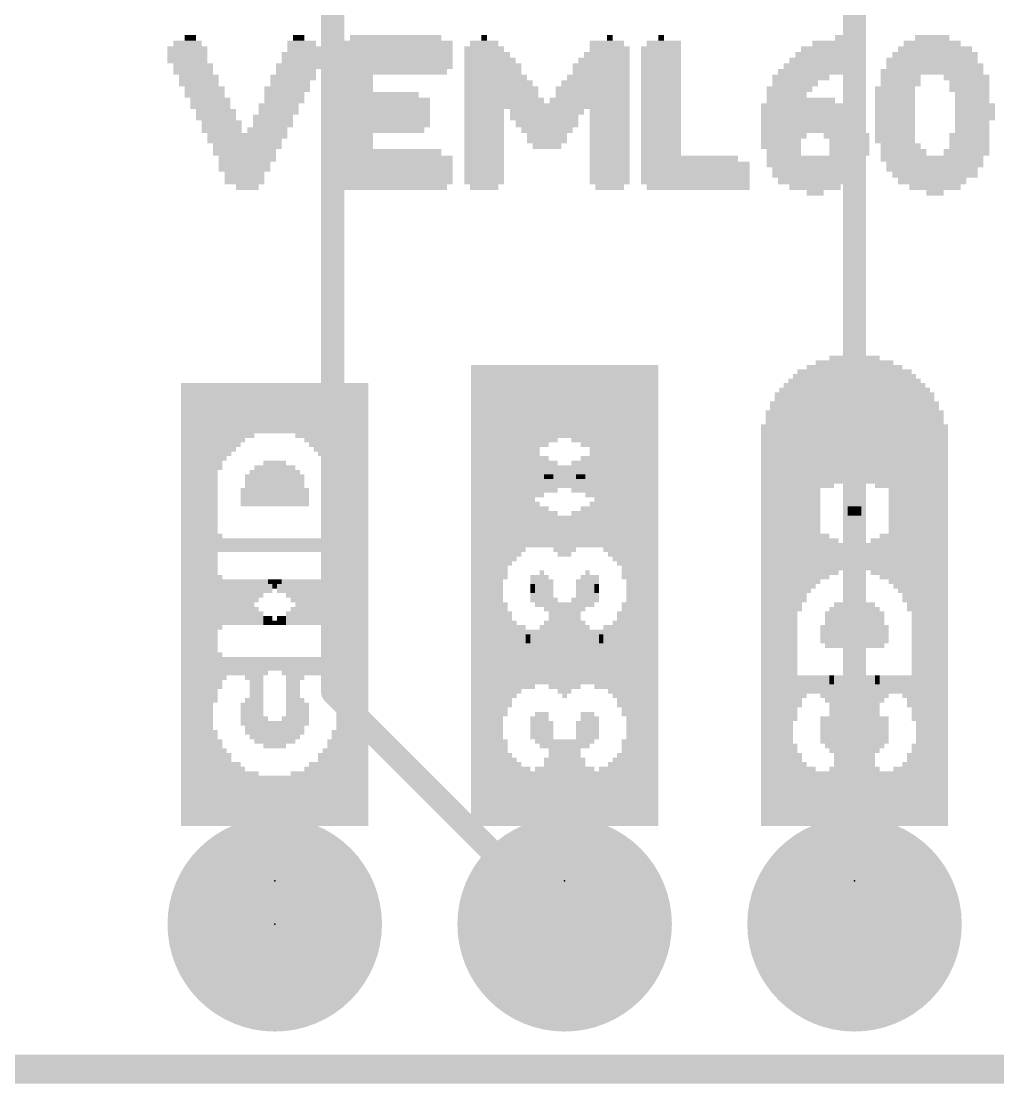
# Model space of a CAD drawing. Extents: x -31.8 to 54.9, y -10.7 to 32.8.
# Drawn here: x 6.67 to 15.23, y -0.13 to 9.18 of the extents above; entities that cross this region are included whole.
import ezdxf

# ---------------------------------------------------------------- set-up
doc = ezdxf.new("R2010")
doc.units = 0
for name, color, linetype in [('1', 12, 'CONTINUOUS'), ('16', 132, 'CONTINUOUS'), ('17', 110, 'CONTINUOUS'), ('20', 53, 'CONTINUOUS'), ('21', 41, 'CONTINUOUS'), ('22', 40, 'CONTINUOUS'), ('23', 53, 'CONTINUOUS'), ('24', 53, 'CONTINUOUS'), ('51', 53, 'CONTINUOUS')]:
    doc.layers.add(name, color=color, linetype=linetype)

# ---------------------------------------------------------------- blocks, each defined once
blk = doc.blocks.new('RECT')
blk.add_solid([(-0.5, -0.5), (0.5, -0.5), (-0.5, 0.5), (0.5, 0.5)])
blk = doc.blocks.new('ROUNDP')
at = {"const_width": 0.5}
blk.add_lwpolyline([(0, -0.25, 1), (0, 0.25, 1), (0, -0.25)], format="xyb", dxfattribs=at)

msp = doc.modelspace()

# ---------------------------------------------------------------- linework, layer by layer
at = {"layer": '1', "const_width": 0.254}
msp.add_lwpolyline([(0, 0), (25.4, 0)], dxfattribs=at)
at = {"layer": '16'}
for points, const_width in [([(9.398, 3.302), (9.398, 13.05)], 0.2032), ([(13.97, 1.27), (13.97, 12.35)], 0.2032), ([(11.43, 1.27), (9.398, 3.302)], 0.2032), ([(25.4, 0), (0, 0)], 0.254)]:
    msp.add_lwpolyline(points, dxfattribs=dict(at, const_width=const_width))
at = {"layer": '16', "const_width": 0.1016}
for points in [[(9.4339, 3.3379, 1), (9.3621, 3.2661)], [(9.3472, 3.302, 1), (9.4488, 3.302)], [(11.3941, 1.2341, 1), (11.4659, 1.3059)], [(13.9192, 1.27, 1), (14.0208, 1.27)]]:
    msp.add_lwpolyline(points, format="xyb", dxfattribs=at)
at = {"layer": '20', "const_width": 0.2032}
msp.add_lwpolyline([(0, 0), (25.4, 0)], dxfattribs=at)
at = {"layer": '23'}
for p in [(8.89, 1.651), (11.43, 1.651), (13.97, 1.651), (8.89, 1.27)]:
    msp.add_point(p, dxfattribs=at)
at = {"layer": '24'}
for p in [(8.89, 1.651), (11.43, 1.651), (13.97, 1.651)]:
    msp.add_point(p, dxfattribs=at)

# ---------------------------------------------------------------- block references
at = {"layer": '17', "xscale": 1.8796, "yscale": 1.8796, "rotation": 90}
for p in [(8.89, 1.27), (8.89, 1.27), (11.43, 1.27), (11.43, 1.27), (13.97, 1.27), (13.97, 1.27)]:
    msp.add_blockref('ROUNDP', p, dxfattribs=at)
at = {"layer": '21'}
for p, xscale, yscale in [((8.15, 9.037), 0.1, 0.05), ((9.1, 9.037), 0.1, 0.05), ((9.95, 9.037), 0.8, 0.05), ((10.725, 9.037), 0.05, 0.05), ((11.825, 9.037), 0.05, 0.05), ((12.275, 9.037), 0.05, 0.05), ((13.875, 9.037), 0.15, 0.05), ((14.65, 9.037), 0.3, 0.05), ((8.125, 8.937), 0.35, 0.05), ((8.125, 8.987), 0.25, 0.05), ((9.125, 8.987), 0.25, 0.05), ((9.15, 8.937), 0.3, 0.05), ((9.925, 8.937), 1.05, 0.05), ((10.725, 8.937), 0.35, 0.05), ((10.725, 8.987), 0.25, 0.05), ((11.8, 8.987), 0.3, 0.05), ((11.825, 8.937), 0.35, 0.05), ((12.275, 8.937), 0.35, 0.05), ((12.3, 8.987), 0.3, 0.05), ((13.775, 8.937), 0.55, 0.05), ((13.825, 8.987), 0.45, 0.05), ((14.675, 8.937), 0.65, 0.05), ((14.65, 8.987), 0.5, 0.05), ((8.125, 8.887), 0.35, 0.05), ((8.125, 8.837), 0.35, 0.05), ((9.125, 8.887), 0.35, 0.05), ((9.125, 8.837), 0.35, 0.05), ((9.925, 8.887), 1.05, 0.05), ((9.925, 8.837), 1.05, 0.05), ((10.75, 8.887), 0.4, 0.05), ((10.775, 8.837), 0.45, 0.05), ((11.775, 8.837), 0.45, 0.05), ((11.8, 8.887), 0.4, 0.05), ((12.275, 8.887), 0.35, 0.05), ((12.275, 8.837), 0.35, 0.05), ((13.725, 8.837), 0.65, 0.05), ((13.75, 8.887), 0.6, 0.05), ((14.65, 8.837), 0.8, 0.05), ((14.675, 8.887), 0.75, 0.05), ((8.175, 8.787), 0.35, 0.05), ((8.175, 8.737), 0.35, 0.05), ((9.1, 8.787), 0.4, 0.05), ((9.075, 8.737), 0.35, 0.05), ((9.925, 8.787), 1.05, 0.05), ((10.8, 8.787), 0.5, 0.05), ((10.8, 8.737), 0.5, 0.05), ((11.75, 8.787), 0.5, 0.05), ((11.75, 8.737), 0.5, 0.05), ((12.275, 8.787), 0.35, 0.05), ((12.275, 8.737), 0.35, 0.05), ((13.65, 8.737), 0.7, 0.05), ((13.7, 8.787), 0.7, 0.05), ((14.65, 8.737), 0.9, 0.05), ((14.675, 8.787), 0.85, 0.05), ((8.225, 8.687), 0.35, 0.05), ((8.225, 8.637), 0.35, 0.05), ((9.05, 8.687), 0.4, 0.05), ((9.025, 8.637), 0.35, 0.05), ((9.575, 8.687), 0.35, 0.05), ((9.575, 8.637), 0.35, 0.05), ((10.825, 8.687), 0.55, 0.05), ((10.85, 8.637), 0.6, 0.05), ((11.7, 8.637), 0.6, 0.05), ((11.725, 8.687), 0.55, 0.05), ((12.275, 8.687), 0.35, 0.05), ((12.275, 8.637), 0.35, 0.05), ((13.5, 8.687), 0.5, 0.05), ((13.45, 8.637), 0.4, 0.05), ((14.375, 8.687), 0.35, 0.05), ((14.375, 8.637), 0.35, 0.05), ((14.95, 8.687), 0.4, 0.05), ((14.975, 8.637), 0.35, 0.05), ((8.275, 8.587), 0.35, 0.05), ((9, 8.587), 0.4, 0.05), ((9.575, 8.587), 0.35, 0.05), ((10.875, 8.587), 0.65, 0.05), ((11.675, 8.587), 0.65, 0.05), ((12.275, 8.587), 0.35, 0.05), ((13.4, 8.587), 0.4, 0.05), ((14.325, 8.587), 0.35, 0.05), ((14.975, 8.587), 0.35, 0.05), ((8.275, 8.537), 0.35, 0.05), ((8.325, 8.487), 0.35, 0.05), ((8.975, 8.537), 0.35, 0.05), ((8.975, 8.487), 0.35, 0.05), ((9.775, 8.537), 0.75, 0.05), ((9.825, 8.487), 0.85, 0.05), ((10.875, 8.537), 0.65, 0.05), ((10.9, 8.487), 0.7, 0.05), ((11.65, 8.487), 0.7, 0.05), ((11.675, 8.537), 0.65, 0.05), ((12.275, 8.537), 0.35, 0.05), ((12.275, 8.487), 0.35, 0.05), ((13.375, 8.537), 0.35, 0.05), ((13.5, 8.487), 0.6, 0.05), ((14.325, 8.537), 0.35, 0.05), ((14.325, 8.487), 0.35, 0.05), ((15, 8.537), 0.3, 0.05), ((15, 8.487), 0.3, 0.05), ((8.325, 8.437), 0.35, 0.05), ((8.375, 8.387), 0.35, 0.05), ((8.925, 8.437), 0.35, 0.05), ((8.925, 8.387), 0.35, 0.05), ((9.825, 8.437), 0.85, 0.05), ((9.825, 8.387), 0.85, 0.05), ((11.275, 8.437), 1.45, 0.05), ((10.725, 8.387), 0.35, 0.05), ((11.275, 8.387), 0.65, 0.05), ((11.825, 8.387), 0.35, 0.05), ((12.275, 8.437), 0.35, 0.05), ((12.275, 8.387), 0.35, 0.05), ((13.525, 8.437), 0.75, 0.05), ((13.55, 8.387), 0.8, 0.05), ((14.325, 8.437), 0.35, 0.05), ((14.325, 8.387), 0.35, 0.05), ((15.025, 8.437), 0.35, 0.05), ((15.025, 8.387), 0.35, 0.05), ((8.375, 8.337), 0.35, 0.05), ((8.425, 8.282), 0.35, 0.06), ((8.875, 8.337), 0.35, 0.05), ((8.875, 8.282), 0.35, 0.06), ((9.825, 8.337), 0.85, 0.05), ((9.825, 8.282), 0.85, 0.06), ((10.725, 8.337), 0.35, 0.05), ((10.725, 8.282), 0.35, 0.06), ((11.25, 8.337), 0.6, 0.05), ((11.275, 8.282), 0.55, 0.06), ((11.825, 8.337), 0.35, 0.05), ((11.825, 8.282), 0.35, 0.06), ((12.275, 8.337), 0.35, 0.05), ((12.275, 8.282), 0.35, 0.06), ((13.575, 8.337), 0.85, 0.05), ((13.6, 8.282), 0.9, 0.06), ((14.325, 8.337), 0.35, 0.05), ((14.325, 8.282), 0.35, 0.06), ((15.025, 8.337), 0.35, 0.05), ((15, 8.282), 0.3, 0.06), ((8.425, 8.227), 0.35, 0.05), ((8.65, 8.177), 0.7, 0.05), ((8.825, 8.227), 0.35, 0.05), ((9.8, 8.227), 0.8, 0.05), ((9.575, 8.177), 0.35, 0.05), ((10.725, 8.227), 0.35, 0.05), ((10.725, 8.177), 0.35, 0.05), ((11.275, 8.227), 0.45, 0.05), ((11.275, 8.177), 0.35, 0.05), ((11.825, 8.227), 0.35, 0.05), ((11.825, 8.177), 0.35, 0.05), ((12.275, 8.227), 0.35, 0.05), ((12.275, 8.177), 0.35, 0.05), ((13.6, 8.227), 0.9, 0.05), ((13.35, 8.177), 0.4, 0.05), ((13.9, 8.177), 0.4, 0.05), ((14.325, 8.227), 0.35, 0.05), ((14.325, 8.177), 0.35, 0.05), ((14.975, 8.177), 0.35, 0.05), ((15, 8.227), 0.3, 0.05), ((8.625, 8.137), 0.65, 0.05), ((8.65, 8.087), 0.6, 0.05), ((9.575, 8.137), 0.35, 0.05), ((9.575, 8.087), 0.35, 0.05), ((10.725, 8.137), 0.35, 0.05), ((10.725, 8.087), 0.35, 0.05), ((11.275, 8.137), 0.35, 0.05), ((11.275, 8.087), 0.25, 0.05), ((11.825, 8.137), 0.35, 0.05), ((11.825, 8.087), 0.35, 0.05), ((12.275, 8.137), 0.35, 0.05), ((12.275, 8.087), 0.35, 0.05), ((13.325, 8.137), 0.35, 0.05), ((13.325, 8.087), 0.35, 0.05), ((13.925, 8.137), 0.35, 0.05), ((13.925, 8.087), 0.35, 0.05), ((14.325, 8.137), 0.35, 0.05), ((14.375, 8.087), 0.35, 0.05), ((14.975, 8.137), 0.35, 0.05), ((14.975, 8.087), 0.35, 0.05), ((8.625, 8.032), 0.55, 0.06), ((9.875, 8.032), 0.95, 0.06), ((10.725, 8.032), 0.35, 0.06), ((11.825, 8.032), 0.35, 0.06), ((12.275, 8.032), 0.35, 0.06), ((13.35, 8.032), 0.3, 0.06), ((13.925, 8.032), 0.35, 0.06), ((14.4, 8.032), 0.4, 0.06), ((14.95, 8.032), 0.4, 0.06), ((8.65, 7.977), 0.5, 0.05), ((8.625, 7.927), 0.45, 0.05), ((8.625, 7.887), 0.45, 0.05), ((9.925, 7.977), 1.05, 0.05), ((9.925, 7.927), 1.05, 0.05), ((9.925, 7.887), 1.05, 0.05), ((10.725, 7.977), 0.35, 0.05), ((10.725, 7.927), 0.35, 0.05), ((10.725, 7.887), 0.35, 0.05), ((11.825, 7.977), 0.35, 0.05), ((11.825, 7.927), 0.35, 0.05), ((11.825, 7.887), 0.35, 0.05), ((12.525, 7.977), 0.85, 0.05), ((12.575, 7.927), 0.95, 0.05), ((12.575, 7.887), 0.95, 0.05), ((13.625, 7.977), 0.85, 0.05), ((13.625, 7.927), 0.85, 0.05), ((13.65, 7.887), 0.8, 0.05), ((14.65, 7.977), 0.9, 0.05), ((14.675, 7.927), 0.85, 0.05), ((14.65, 7.887), 0.8, 0.05), ((8.625, 7.837), 0.35, 0.05), ((9.925, 7.837), 1.05, 0.05), ((10.725, 7.837), 0.35, 0.05), ((11.825, 7.837), 0.35, 0.05), ((12.575, 7.837), 0.95, 0.05), ((13.625, 7.837), 0.75, 0.05), ((14.675, 7.837), 0.75, 0.05), ((8.625, 7.782), 0.35, 0.06), ((8.65, 7.727), 0.2, 0.05), ((9.925, 7.782), 1.05, 0.06), ((9.925, 7.727), 0.95, 0.05), ((10.725, 7.782), 0.35, 0.06), ((10.725, 7.727), 0.25, 0.05), ((11.825, 7.782), 0.35, 0.06), ((11.825, 7.727), 0.25, 0.05), ((12.575, 7.782), 0.95, 0.06), ((12.6, 7.727), 0.9, 0.05), ((13.625, 7.782), 0.65, 0.06), ((13.625, 7.727), 0.45, 0.05), ((14.65, 7.782), 0.6, 0.06), ((14.675, 7.727), 0.45, 0.05), ((13.625, 7.677), 0.15, 0.05), ((14.675, 7.677), 0.15, 0.05)]:
    msp.add_blockref('RECT', p, dxfattribs=dict(at, xscale=xscale, yscale=yscale))
at = {"layer": '21', "yscale": 0.05}
for p in [(9.95, 8.987), (9.9, 8.737)]:
    msp.add_blockref('RECT', p, dxfattribs=at)
at = {"layer": '21', "yscale": 0.04, "rotation": 90}
for p, xscale in [((13.77, 5.671), 1.16), ((13.81, 5.691), 1.12), ((13.85, 5.691), 1.12), ((13.89, 5.711), 1.08), ((13.93, 5.711), 1.08), ((13.97, 5.731), 1.04), ((14.01, 5.731), 1.04), ((14.13, 5.771), 0.96), ((14.17, 5.771), 0.96), ((10.63, 4.151), 4.04), ((10.67, 4.151), 4.04), ((10.71, 4.151), 4.04), ((10.75, 4.151), 4.04), ((10.79, 4.151), 4.04), ((10.83, 4.151), 4.04), ((10.87, 4.151), 4.04), ((10.91, 5.231), 1.88), ((10.95, 5.931), 0.48), ((10.99, 5.951), 0.44), ((11.03, 5.951), 0.44), ((11.07, 5.951), 0.44), ((11.11, 5.931), 0.48), ((11.15, 5.931), 0.48), ((11.19, 5.911), 0.52), ((11.23, 5.911), 0.52), ((11.27, 5.891), 0.56), ((11.31, 5.891), 0.56), ((11.35, 5.871), 0.6), ((11.39, 5.871), 0.6), ((11.43, 5.851), 0.64), ((11.47, 5.851), 0.64), ((11.51, 5.831), 0.68), ((11.55, 5.831), 0.68), ((11.59, 5.811), 0.72), ((11.63, 5.811), 0.72), ((11.67, 5.791), 0.76), ((11.71, 5.791), 0.76), ((11.75, 5.771), 0.8), ((11.79, 5.771), 0.8), ((11.83, 5.751), 0.84), ((11.87, 5.751), 0.84), ((11.91, 5.731), 0.88), ((11.95, 5.711), 0.92), ((11.99, 4.151), 4.04), ((12.03, 4.151), 4.04), ((12.07, 4.151), 4.04), ((12.11, 4.151), 4.04), ((12.15, 4.151), 4.04), ((12.19, 4.151), 4.04), ((12.23, 4.151), 4.04), ((13.57, 5.591), 1.16), ((13.61, 5.611), 1.12), ((13.65, 5.631), 1.16), ((13.69, 5.651), 1.12), ((13.73, 5.651), 1.12), ((14.21, 5.771), 0.88), ((14.25, 5.771), 0.88), ((14.29, 5.791), 0.84), ((14.33, 5.771), 0.8), ((14.37, 5.791), 0.76), ((13.41, 4.091), 3.92), ((13.45, 4.571), 3.04), ((13.49, 5.551), 1.16), ((13.53, 5.571), 1.12), ((14.41, 5.771), 0.72), ((14.45, 5.771), 0.72), ((14.49, 5.711), 0.76), ((14.53, 4.091), 3.92), ((8.09, 4.071), 3.88), ((8.13, 4.071), 3.88), ((8.17, 4.071), 3.88), ((8.21, 4.071), 3.88), ((8.25, 4.071), 3.88), ((8.29, 4.071), 3.88), ((8.33, 4.071), 3.88), ((8.37, 4.611), 2.8), ((8.41, 5.631), 0.76), ((8.45, 5.671), 0.68), ((8.49, 5.691), 0.64), ((8.53, 5.711), 0.6), ((8.57, 5.731), 0.56), ((8.61, 5.751), 0.52), ((8.65, 5.771), 0.48), ((8.69, 5.771), 0.48), ((8.73, 5.791), 0.44), ((8.77, 5.791), 0.44), ((8.81, 5.791), 0.44), ((8.85, 5.791), 0.44), ((8.89, 5.791), 0.44), ((8.93, 5.791), 0.44), ((8.97, 5.791), 0.44), ((9.01, 5.791), 0.44), ((9.05, 5.791), 0.44), ((9.09, 5.771), 0.48), ((9.13, 5.771), 0.48), ((9.17, 5.751), 0.52), ((9.21, 5.751), 0.52), ((9.25, 5.731), 0.56), ((9.29, 5.711), 0.6), ((9.33, 5.691), 0.64), ((9.37, 5.651), 0.72), ((9.41, 5.591), 0.84), ((9.45, 4.071), 3.88), ((9.49, 4.071), 3.88), ((9.53, 4.071), 3.88), ((9.57, 4.071), 3.88), ((9.61, 4.071), 3.88), ((9.65, 4.071), 3.88), ((9.69, 4.071), 3.88), ((13.33, 4.051), 3.84), ((13.37, 4.071), 3.88), ((14.57, 4.071), 3.88), ((14.61, 4.051), 3.84), ((13.29, 4.031), 3.8), ((14.65, 4.031), 3.8), ((13.21, 3.951), 3.64), ((13.25, 3.991), 3.72), ((14.69, 3.991), 3.72), ((14.73, 3.951), 3.64), ((13.17, 3.891), 3.52), ((14.77, 3.891), 3.52), ((10.95, 5.191), 0.6), ((10.99, 5.191), 0.6), ((11.03, 5.191), 0.52), ((11.07, 5.191), 0.52), ((11.11, 5.211), 0.48), ((11.15, 5.191), 0.44), ((11.19, 5.211), 0.4), ((8.81, 5.131), 0.4), ((8.85, 5.131), 0.4), ((8.89, 5.131), 0.4), ((8.93, 5.131), 0.4), ((8.97, 5.131), 0.4), ((11.23, 5.191), 0.36), ((11.27, 5.211), 0.32), ((11.31, 5.191), 0.28), ((11.35, 5.191), 0.28), ((8.73, 5.091), 0.32), ((8.77, 5.111), 0.36), ((9.01, 5.111), 0.36), ((9.05, 5.111), 0.36), ((9.09, 5.091), 0.32), ((11.39, 5.191), 0.2), ((11.43, 5.191), 0.2), ((11.47, 5.191), 0.12), ((11.51, 5.191), 0.12), ((8.65, 5.051), 0.24), ((8.69, 5.071), 0.28), ((9.13, 5.071), 0.28), ((11.55, 5.191), 0.04), ((11.59, 5.191), 0.04), ((11.95, 4.751), 0.76), ((14.37, 4.891), 0.48), ((14.41, 4.871), 0.52), ((14.45, 4.891), 0.56), ((14.49, 4.871), 0.6), ((9.17, 5.011), 0.16), ((11.83, 4.791), 0.52), ((11.87, 4.771), 0.56), ((11.91, 4.771), 0.64), ((14.29, 4.891), 0.4), ((14.33, 4.871), 0.44), ((11.67, 4.791), 0.36), ((11.71, 4.791), 0.36), ((11.75, 4.791), 0.44), ((11.79, 4.791), 0.44), ((14.05, 4.891), 0.16), ((11.43, 4.671), 0.36), ((11.47, 4.691), 0.32), ((11.51, 4.731), 0.32), ((11.55, 4.731), 0.32), ((11.59, 4.771), 0.32), ((11.63, 4.771), 0.32), ((13.93, 4.891), 0.08), ((13.97, 4.891), 0.08), ((14.01, 4.871), 0.12), ((11.27, 4.671), 0.2), ((11.31, 4.671), 0.2), ((11.35, 4.671), 0.28), ((11.39, 4.651), 0.32), ((13.49, 4.411), 0.8), ((13.53, 4.431), 0.68), ((8.41, 4.611), 0.16), ((9.37, 4.611), 0.16), ((9.41, 4.591), 0.2), ((10.95, 4.551), 0.28), ((11.11, 4.631), 0.12), ((11.15, 4.631), 0.12), ((11.19, 4.651), 0.16), ((11.23, 4.651), 0.16), ((13.57, 4.451), 0.56), ((13.61, 4.471), 0.52), ((13.65, 4.471), 0.44), ((13.69, 4.491), 0.4), ((13.73, 4.491), 0.4), ((8.45, 4.591), 0.12), ((8.49, 4.591), 0.12), ((8.53, 4.591), 0.12), ((8.57, 4.591), 0.12), ((8.61, 4.591), 0.12), ((8.65, 4.591), 0.12), ((8.69, 4.591), 0.12), ((8.73, 4.591), 0.12), ((8.77, 4.591), 0.12), ((8.81, 4.591), 0.12), ((8.85, 4.591), 0.12), ((8.89, 4.591), 0.12), ((8.93, 4.591), 0.12), ((8.97, 4.591), 0.12), ((9.01, 4.591), 0.12), ((9.05, 4.591), 0.12), ((9.09, 4.591), 0.12), ((9.13, 4.591), 0.12), ((9.17, 4.591), 0.12), ((9.21, 4.591), 0.12), ((9.25, 4.591), 0.12), ((9.29, 4.591), 0.12), ((9.33, 4.591), 0.12), ((10.99, 4.551), 0.2), ((11.03, 4.571), 0.16), ((11.07, 4.591), 0.12), ((13.77, 4.491), 0.32), ((13.81, 4.491), 0.32), ((13.85, 4.491), 0.24), ((13.89, 4.491), 0.24), ((13.93, 4.471), 0.2), ((13.97, 4.471), 0.2), ((14.01, 4.451), 0.16), ((14.05, 4.451), 0.16), ((14.09, 4.431), 0.12), ((14.13, 4.411), 0.16), ((14.17, 4.391), 0.12), ((14.21, 4.391), 0.12), ((14.25, 4.351), 0.12), ((14.29, 4.331), 0.16), ((14.49, 4.191), 0.44), ((8.41, 4.091), 0.48), ((8.45, 4.091), 0.4), ((8.49, 4.111), 0.36), ((8.53, 4.111), 0.36), ((8.57, 4.131), 0.32), ((8.61, 4.151), 0.28), ((8.65, 4.171), 0.24), ((8.69, 4.171), 0.24), ((8.73, 4.191), 0.2), ((8.77, 4.211), 0.16), ((8.81, 4.231), 0.12), ((8.85, 4.231), 0.12), ((8.89, 4.251), 0.08), ((8.93, 4.271), 0.04), ((9.37, 4.071), 0.44), ((9.41, 4.091), 0.48), ((11.19, 4.211), 0.24), ((11.23, 4.211), 0.24), ((11.27, 4.171), 0.24), ((11.55, 3.831), 0.92), ((11.59, 4.171), 0.32), ((11.63, 4.211), 0.32), ((11.67, 4.191), 0.28), ((11.71, 4.211), 0.24), ((14.33, 4.291), 0.16), ((14.37, 4.291), 0.16), ((14.41, 4.251), 0.24), ((14.45, 4.231), 0.28), ((9.25, 4.051), 0.32), ((9.29, 4.051), 0.32), ((9.33, 4.071), 0.36), ((11.15, 4.211), 0.08), ((9.17, 4.011), 0.24), ((9.21, 4.031), 0.28), ((11.31, 3.731), 0.8), ((11.51, 3.731), 0.8), ((13.93, 3.911), 0.44), ((13.97, 3.911), 0.44), ((14.01, 3.911), 0.44), ((9.01, 3.951), 0.12), ((9.05, 3.971), 0.16), ((9.09, 3.991), 0.2), ((9.13, 3.991), 0.2), ((10.95, 3.591), 0.84), ((11.35, 3.711), 0.76), ((11.39, 3.691), 0.8), ((11.43, 3.671), 0.84), ((11.47, 3.691), 0.8), ((11.95, 3.851), 0.32), ((13.77, 3.851), 0.32), ((13.81, 3.871), 0.36), ((13.85, 3.891), 0.4), ((13.89, 3.891), 0.4), ((14.05, 3.891), 0.4), ((14.09, 3.891), 0.4), ((14.13, 3.891), 0.4), ((14.17, 3.871), 0.36), ((14.21, 3.851), 0.32), ((8.89, 3.911), 0.04), ((8.93, 3.931), 0.08), ((8.97, 3.931), 0.08), ((10.99, 3.591), 0.68), ((11.27, 3.651), 0.56), ((11.91, 3.831), 0.2), ((13.73, 3.811), 0.24), ((11.03, 3.591), 0.6), ((11.07, 3.611), 0.56), ((11.11, 3.591), 0.52), ((11.15, 3.591), 0.52), ((11.19, 3.611), 0.48), ((11.23, 3.631), 0.52), ((11.59, 3.611), 0.48), ((11.79, 3.791), 0.12), ((11.83, 3.791), 0.12), ((11.87, 3.811), 0.16), ((14.25, 3.811), 0.16), ((11.63, 3.591), 0.44), ((11.67, 3.591), 0.44), ((11.71, 3.731), 0.16), ((11.75, 3.771), 0.08), ((8.41, 3.491), 0.32), ((9.37, 3.531), 0.24), ((9.41, 3.491), 0.32), ((8.45, 3.511), 0.2), ((8.49, 3.531), 0.16), ((8.53, 3.531), 0.16), ((8.57, 3.531), 0.16), ((8.61, 3.531), 0.16), ((8.65, 3.511), 0.2), ((8.69, 3.251), 0.72), ((8.73, 3.231), 0.76), ((8.77, 3.231), 0.76), ((8.81, 3.531), 0.16), ((8.85, 3.551), 0.12), ((8.89, 3.551), 0.12), ((8.93, 3.551), 0.12), ((8.97, 3.551), 0.12), ((9.01, 3.551), 0.12), ((9.05, 3.551), 0.12), ((9.09, 3.551), 0.12), ((9.13, 3.551), 0.12), ((9.17, 3.551), 0.12), ((9.21, 3.551), 0.12), ((9.25, 3.551), 0.12), ((9.29, 3.551), 0.12), ((9.33, 3.531), 0.16), ((11.71, 3.451), 0.16), ((11.75, 3.431), 0.12), ((11.79, 3.391), 0.12), ((11.83, 3.391), 0.12), ((11.87, 3.371), 0.16), ((11.91, 3.371), 0.24), ((11.95, 3.331), 0.32), ((13.49, 3.311), 0.28), ((13.53, 3.351), 0.2), ((13.57, 3.371), 0.16), ((13.61, 3.371), 0.16), ((13.65, 3.371), 0.16), ((13.69, 3.351), 0.2), ((13.73, 3.331), 0.24), ((13.77, 3.151), 0.6), ((13.81, 3.171), 0.56), ((13.85, 3.211), 0.48), ((13.89, 3.291), 0.32), ((13.93, 3.351), 0.2), ((13.97, 3.371), 0.16), ((14.01, 3.391), 0.12), ((14.05, 3.391), 0.12), ((14.09, 3.391), 0.12), ((14.13, 3.391), 0.12), ((14.17, 3.411), 0.08), ((14.21, 3.391), 0.12), ((14.25, 3.391), 0.12), ((14.29, 3.391), 0.12), ((14.33, 3.391), 0.12), ((14.37, 3.371), 0.16), ((14.41, 3.351), 0.2), ((14.45, 3.331), 0.24), ((14.49, 3.311), 0.36), ((8.65, 3.111), 0.28), ((9.01, 3.051), 0.4), ((9.05, 3.051), 0.4), ((9.09, 3.071), 0.36), ((9.13, 3.091), 0.32), ((9.17, 3.111), 0.2), ((8.81, 2.951), 0.28), ((11.19, 2.991), 0.2), ((11.23, 2.971), 0.24), ((11.27, 2.951), 0.28), ((11.59, 2.971), 0.32), ((11.63, 2.971), 0.32), ((11.67, 2.991), 0.28), ((11.71, 2.991), 0.2), ((13.73, 2.971), 0.24), ((14.13, 2.611), 0.96), ((14.17, 2.931), 0.32), ((14.21, 2.951), 0.28), ((14.25, 2.971), 0.24), ((8.85, 2.931), 0.24), ((8.89, 2.931), 0.24), ((8.93, 2.931), 0.24), ((8.97, 2.931), 0.24), ((11.15, 2.991), 0.12), ((11.55, 2.591), 0.92), ((13.69, 2.971), 0.16), ((8.37, 2.551), 0.84), ((8.41, 2.511), 0.76), ((9.41, 2.531), 0.8), ((10.91, 2.511), 0.76), ((11.31, 2.511), 0.76), ((11.35, 2.511), 0.76), ((11.39, 2.511), 0.76), ((11.43, 2.511), 0.76), ((11.47, 2.511), 0.76), ((11.51, 2.511), 0.76), ((14.09, 2.551), 0.84), ((8.45, 2.471), 0.68), ((9.37, 2.491), 0.72), ((13.45, 2.491), 0.72), ((14.05, 2.491), 0.72), ((14.49, 2.471), 0.68), ((8.49, 2.451), 0.64), ((9.29, 2.431), 0.6), ((9.33, 2.451), 0.64), ((10.95, 2.451), 0.64), ((10.99, 2.431), 0.6), ((11.27, 2.431), 0.6), ((11.91, 2.431), 0.6), ((11.95, 2.451), 0.64), ((13.49, 2.451), 0.64), ((14.01, 2.431), 0.6), ((14.45, 2.431), 0.6), ((8.53, 2.411), 0.56), ((8.57, 2.411), 0.56), ((8.61, 2.391), 0.52), ((8.65, 2.371), 0.48), ((8.69, 2.371), 0.48), ((8.73, 2.371), 0.48), ((9.05, 2.371), 0.48), ((9.09, 2.371), 0.48), ((9.13, 2.371), 0.48), ((9.17, 2.391), 0.52), ((9.21, 2.391), 0.52), ((9.25, 2.411), 0.56), ((11.03, 2.411), 0.56), ((11.07, 2.391), 0.52), ((11.11, 2.391), 0.52), ((11.15, 2.371), 0.48), ((11.19, 2.391), 0.52), ((11.23, 2.391), 0.52), ((11.59, 2.371), 0.48), ((11.71, 2.371), 0.48), ((11.75, 2.371), 0.48), ((11.79, 2.371), 0.48), ((11.83, 2.391), 0.52), ((11.87, 2.411), 0.56), ((13.53, 2.411), 0.56), ((13.57, 2.391), 0.52), ((13.61, 2.391), 0.52), ((13.65, 2.371), 0.48), ((13.69, 2.371), 0.48), ((13.73, 2.371), 0.48), ((13.77, 2.371), 0.48), ((13.81, 2.371), 0.48), ((13.85, 2.371), 0.48), ((13.89, 2.391), 0.52), ((13.93, 2.391), 0.52), ((13.97, 2.411), 0.56), ((14.17, 2.391), 0.52), ((14.21, 2.371), 0.48), ((14.25, 2.371), 0.48), ((14.29, 2.371), 0.48), ((14.33, 2.371), 0.48), ((14.37, 2.391), 0.52), ((14.41, 2.391), 0.52), ((8.77, 2.351), 0.44), ((8.81, 2.351), 0.44), ((8.85, 2.351), 0.44), ((8.89, 2.351), 0.44), ((8.93, 2.351), 0.44), ((8.97, 2.351), 0.44), ((9.01, 2.351), 0.44), ((11.63, 2.351), 0.44), ((11.67, 2.351), 0.44)]:
    msp.add_blockref('RECT', p, dxfattribs=dict(at, xscale=xscale))
for p in [(14.05, 5.751), (14.09, 5.751), (10.91, 3.591)]:
    msp.add_blockref('RECT', p, dxfattribs=at)
at = {"layer": '22', "yscale": 0.04, "rotation": 90}
for p, xscale in [((13.77, 5.771), 0.96), ((13.81, 5.771), 0.96), ((13.93, 5.731), 1.04), ((13.97, 5.731), 1.04), ((14.01, 5.711), 1.08), ((14.05, 5.711), 1.08), ((14.09, 5.691), 1.12), ((14.13, 5.691), 1.12), ((14.17, 5.671), 1.16), ((10.63, 4.151), 4.04), ((10.67, 4.151), 4.04), ((10.71, 4.151), 4.04), ((10.75, 4.151), 4.04), ((10.79, 4.151), 4.04), ((10.83, 4.151), 4.04), ((10.87, 4.151), 4.04), ((10.91, 5.711), 0.92), ((10.95, 5.731), 0.88), ((10.99, 5.751), 0.84), ((11.03, 5.751), 0.84), ((11.07, 5.771), 0.8), ((11.11, 5.771), 0.8), ((11.15, 5.791), 0.76), ((11.19, 5.791), 0.76), ((11.23, 5.811), 0.72), ((11.27, 5.811), 0.72), ((11.31, 5.831), 0.68), ((11.35, 5.831), 0.68), ((11.39, 5.851), 0.64), ((11.43, 5.851), 0.64), ((11.47, 5.871), 0.6), ((11.51, 5.871), 0.6), ((11.55, 5.891), 0.56), ((11.59, 5.891), 0.56), ((11.63, 5.911), 0.52), ((11.67, 5.911), 0.52), ((11.71, 5.931), 0.48), ((11.75, 5.931), 0.48), ((11.79, 5.951), 0.44), ((11.83, 5.951), 0.44), ((11.87, 5.951), 0.44), ((11.91, 5.931), 0.48), ((11.95, 5.231), 1.88), ((11.99, 4.151), 4.04), ((12.03, 4.151), 4.04), ((12.07, 4.151), 4.04), ((12.11, 4.151), 4.04), ((12.15, 4.151), 4.04), ((12.19, 4.151), 4.04), ((12.23, 4.151), 4.04), ((13.57, 5.791), 0.76), ((13.61, 5.771), 0.8), ((13.65, 5.791), 0.84), ((13.69, 5.771), 0.88), ((13.73, 5.771), 0.88), ((14.21, 5.651), 1.12), ((14.25, 5.651), 1.12), ((14.29, 5.631), 1.16), ((14.33, 5.611), 1.12), ((14.37, 5.591), 1.16), ((13.41, 4.091), 3.92), ((13.45, 5.711), 0.76), ((13.49, 5.771), 0.72), ((13.53, 5.771), 0.72), ((14.41, 5.571), 1.12), ((14.45, 5.551), 1.16), ((14.49, 4.571), 3.04), ((14.53, 4.091), 3.92), ((8.09, 4.071), 3.88), ((8.13, 4.071), 3.88), ((8.17, 4.071), 3.88), ((8.21, 4.071), 3.88), ((8.25, 4.071), 3.88), ((8.29, 4.071), 3.88), ((8.33, 4.071), 3.88), ((8.37, 5.591), 0.84), ((8.41, 5.651), 0.72), ((8.45, 5.691), 0.64), ((8.49, 5.711), 0.6), ((8.53, 5.731), 0.56), ((8.57, 5.751), 0.52), ((8.61, 5.751), 0.52), ((8.65, 5.771), 0.48), ((8.69, 5.771), 0.48), ((8.73, 5.791), 0.44), ((8.77, 5.791), 0.44), ((8.81, 5.791), 0.44), ((8.85, 5.791), 0.44), ((8.89, 5.791), 0.44), ((8.93, 5.791), 0.44), ((8.97, 5.791), 0.44), ((9.01, 5.791), 0.44), ((9.05, 5.791), 0.44), ((9.09, 5.771), 0.48), ((9.13, 5.771), 0.48), ((9.17, 5.751), 0.52), ((9.21, 5.731), 0.56), ((9.25, 5.711), 0.6), ((9.29, 5.691), 0.64), ((9.33, 5.671), 0.68), ((9.37, 5.631), 0.76), ((9.41, 4.611), 2.8), ((9.45, 4.071), 3.88), ((9.49, 4.071), 3.88), ((9.53, 4.071), 3.88), ((9.57, 4.071), 3.88), ((9.61, 4.071), 3.88), ((9.65, 4.071), 3.88), ((9.69, 4.071), 3.88), ((13.33, 4.051), 3.84), ((13.37, 4.071), 3.88), ((14.57, 4.071), 3.88), ((14.61, 4.051), 3.84), ((13.29, 4.031), 3.8), ((14.65, 4.031), 3.8), ((13.21, 3.951), 3.64), ((13.25, 3.991), 3.72), ((14.69, 3.991), 3.72), ((14.73, 3.951), 3.64), ((13.17, 3.891), 3.52), ((14.77, 3.891), 3.52), ((11.67, 5.211), 0.4), ((11.71, 5.191), 0.44), ((11.75, 5.211), 0.48), ((11.79, 5.191), 0.52), ((11.83, 5.191), 0.52), ((11.87, 5.191), 0.6), ((11.91, 5.191), 0.6), ((8.81, 5.131), 0.4), ((8.85, 5.131), 0.4), ((8.89, 5.131), 0.4), ((8.93, 5.131), 0.4), ((8.97, 5.131), 0.4), ((11.51, 5.191), 0.28), ((11.55, 5.191), 0.28), ((11.59, 5.211), 0.32), ((11.63, 5.191), 0.36), ((8.69, 5.091), 0.32), ((8.73, 5.111), 0.36), ((8.77, 5.111), 0.36), ((9.01, 5.111), 0.36), ((9.05, 5.091), 0.32), ((11.35, 5.191), 0.12), ((11.39, 5.191), 0.12), ((11.43, 5.191), 0.2), ((11.47, 5.191), 0.2), ((8.65, 5.071), 0.28), ((9.09, 5.071), 0.28), ((9.13, 5.051), 0.24), ((10.91, 4.751), 0.76), ((11.27, 5.191), 0.04), ((11.31, 5.191), 0.04), ((13.45, 4.871), 0.6), ((13.49, 4.891), 0.56), ((13.53, 4.871), 0.52), ((13.57, 4.891), 0.48), ((8.61, 5.011), 0.16), ((10.95, 4.771), 0.64), ((10.99, 4.771), 0.56), ((11.03, 4.791), 0.52), ((13.61, 4.871), 0.44), ((13.65, 4.891), 0.4), ((11.07, 4.791), 0.44), ((11.11, 4.791), 0.44), ((11.15, 4.791), 0.36), ((11.19, 4.791), 0.36), ((13.89, 4.891), 0.16), ((11.23, 4.771), 0.32), ((11.27, 4.771), 0.32), ((11.31, 4.731), 0.32), ((11.35, 4.731), 0.32), ((11.39, 4.691), 0.32), ((11.43, 4.671), 0.36), ((13.93, 4.871), 0.12), ((13.97, 4.891), 0.08), ((14.01, 4.891), 0.08), ((11.47, 4.651), 0.32), ((11.51, 4.671), 0.28), ((11.55, 4.671), 0.2), ((11.59, 4.671), 0.2), ((14.41, 4.431), 0.68), ((14.45, 4.411), 0.8), ((8.37, 4.591), 0.2), ((8.41, 4.611), 0.16), ((9.37, 4.611), 0.16), ((11.63, 4.651), 0.16), ((11.67, 4.651), 0.16), ((11.71, 4.631), 0.12), ((11.75, 4.631), 0.12), ((11.91, 4.551), 0.28), ((14.21, 4.491), 0.4), ((14.25, 4.491), 0.4), ((14.29, 4.471), 0.44), ((14.33, 4.471), 0.52), ((14.37, 4.451), 0.56), ((8.45, 4.591), 0.12), ((8.49, 4.591), 0.12), ((8.53, 4.591), 0.12), ((8.57, 4.591), 0.12), ((8.61, 4.591), 0.12), ((8.65, 4.591), 0.12), ((8.69, 4.591), 0.12), ((8.73, 4.591), 0.12), ((8.77, 4.591), 0.12), ((8.81, 4.591), 0.12), ((8.85, 4.591), 0.12), ((8.89, 4.591), 0.12), ((8.93, 4.591), 0.12), ((8.97, 4.591), 0.12), ((9.01, 4.591), 0.12), ((9.05, 4.591), 0.12), ((9.09, 4.591), 0.12), ((9.13, 4.591), 0.12), ((9.17, 4.591), 0.12), ((9.21, 4.591), 0.12), ((9.25, 4.591), 0.12), ((9.29, 4.591), 0.12), ((9.33, 4.591), 0.12), ((11.79, 4.591), 0.12), ((11.83, 4.571), 0.16), ((11.87, 4.551), 0.2), ((13.97, 4.471), 0.2), ((14.01, 4.471), 0.2), ((14.05, 4.491), 0.24), ((14.09, 4.491), 0.24), ((14.13, 4.491), 0.32), ((14.17, 4.491), 0.32), ((13.81, 4.411), 0.16), ((13.85, 4.431), 0.12), ((13.89, 4.451), 0.16), ((13.93, 4.451), 0.16), ((13.45, 4.191), 0.44), ((13.65, 4.331), 0.16), ((13.69, 4.351), 0.12), ((13.73, 4.391), 0.12), ((13.77, 4.391), 0.12), ((8.37, 4.091), 0.48), ((8.41, 4.071), 0.44), ((8.85, 4.271), 0.04), ((8.89, 4.251), 0.08), ((8.93, 4.231), 0.12), ((8.97, 4.231), 0.12), ((9.01, 4.211), 0.16), ((9.05, 4.191), 0.2), ((9.09, 4.171), 0.24), ((9.13, 4.171), 0.24), ((9.17, 4.151), 0.28), ((9.21, 4.131), 0.32), ((9.25, 4.111), 0.36), ((9.29, 4.111), 0.36), ((9.33, 4.091), 0.4), ((9.37, 4.091), 0.48), ((11.15, 4.211), 0.24), ((11.19, 4.191), 0.28), ((11.23, 4.211), 0.32), ((11.27, 4.171), 0.32), ((11.31, 3.831), 0.92), ((11.59, 4.171), 0.24), ((11.63, 4.211), 0.24), ((11.67, 4.211), 0.24), ((13.49, 4.231), 0.28), ((13.53, 4.251), 0.24), ((13.57, 4.291), 0.16), ((13.61, 4.291), 0.16), ((8.45, 4.071), 0.36), ((8.49, 4.051), 0.32), ((8.53, 4.051), 0.32), ((11.71, 4.211), 0.08), ((8.57, 4.031), 0.28), ((8.61, 4.011), 0.24), ((11.35, 3.731), 0.8), ((11.55, 3.731), 0.8), ((13.93, 3.911), 0.44), ((13.97, 3.911), 0.44), ((14.01, 3.911), 0.44), ((8.65, 3.991), 0.2), ((8.69, 3.991), 0.2), ((8.73, 3.971), 0.16), ((8.77, 3.951), 0.12), ((10.91, 3.851), 0.32), ((11.39, 3.691), 0.8), ((11.43, 3.671), 0.84), ((11.47, 3.691), 0.8), ((11.51, 3.711), 0.76), ((11.91, 3.591), 0.84), ((13.73, 3.851), 0.32), ((13.77, 3.871), 0.36), ((13.81, 3.891), 0.4), ((13.85, 3.891), 0.4), ((13.89, 3.891), 0.4), ((14.05, 3.891), 0.4), ((14.09, 3.891), 0.4), ((14.13, 3.871), 0.36), ((14.17, 3.851), 0.32), ((8.81, 3.931), 0.08), ((8.85, 3.931), 0.08), ((8.89, 3.911), 0.04), ((10.95, 3.831), 0.2), ((11.59, 3.651), 0.56), ((11.87, 3.591), 0.68), ((14.21, 3.811), 0.24), ((10.99, 3.811), 0.16), ((11.03, 3.791), 0.12), ((11.07, 3.791), 0.12), ((11.27, 3.611), 0.48), ((11.63, 3.631), 0.52), ((11.67, 3.611), 0.48), ((11.71, 3.591), 0.52), ((11.75, 3.591), 0.52), ((11.79, 3.611), 0.56), ((11.83, 3.591), 0.6), ((13.69, 3.811), 0.16), ((11.11, 3.771), 0.08), ((11.15, 3.731), 0.16), ((11.19, 3.591), 0.44), ((11.23, 3.591), 0.44), ((8.37, 3.491), 0.32), ((8.41, 3.531), 0.24), ((9.37, 3.491), 0.32), ((8.45, 3.531), 0.16), ((8.49, 3.551), 0.12), ((8.53, 3.551), 0.12), ((8.57, 3.551), 0.12), ((8.61, 3.551), 0.12), ((8.65, 3.551), 0.12), ((8.69, 3.551), 0.12), ((8.73, 3.551), 0.12), ((8.77, 3.551), 0.12), ((8.81, 3.551), 0.12), ((8.85, 3.551), 0.12), ((8.89, 3.551), 0.12), ((8.93, 3.551), 0.12), ((8.97, 3.531), 0.16), ((9.01, 3.231), 0.76), ((9.05, 3.231), 0.76), ((9.09, 3.251), 0.72), ((9.13, 3.511), 0.2), ((9.17, 3.531), 0.16), ((9.21, 3.531), 0.16), ((9.25, 3.531), 0.16), ((9.29, 3.531), 0.16), ((9.33, 3.511), 0.2), ((10.91, 3.331), 0.32), ((10.95, 3.371), 0.24), ((10.99, 3.371), 0.16), ((11.03, 3.391), 0.12), ((11.07, 3.391), 0.12), ((11.11, 3.431), 0.12), ((11.15, 3.451), 0.16), ((13.45, 3.311), 0.36), ((13.49, 3.331), 0.24), ((13.53, 3.351), 0.2), ((13.57, 3.371), 0.16), ((13.61, 3.391), 0.12), ((13.65, 3.391), 0.12), ((13.69, 3.391), 0.12), ((13.73, 3.391), 0.12), ((13.77, 3.411), 0.08), ((13.81, 3.391), 0.12), ((13.85, 3.391), 0.12), ((13.89, 3.391), 0.12), ((13.93, 3.391), 0.12), ((13.97, 3.371), 0.16), ((14.01, 3.351), 0.2), ((14.05, 3.291), 0.32), ((14.09, 3.211), 0.48), ((14.13, 3.171), 0.56), ((14.17, 3.151), 0.6), ((14.21, 3.331), 0.24), ((14.25, 3.351), 0.2), ((14.29, 3.371), 0.16), ((14.33, 3.371), 0.16), ((14.37, 3.371), 0.16), ((14.41, 3.351), 0.2), ((14.45, 3.311), 0.28), ((8.61, 3.111), 0.2), ((8.65, 3.091), 0.32), ((8.69, 3.071), 0.36), ((8.73, 3.051), 0.4), ((8.77, 3.051), 0.4), ((9.13, 3.111), 0.28), ((8.97, 2.951), 0.28), ((11.15, 2.991), 0.2), ((11.19, 2.991), 0.28), ((11.23, 2.971), 0.32), ((11.27, 2.971), 0.32), ((11.59, 2.951), 0.28), ((11.63, 2.971), 0.24), ((11.67, 2.991), 0.2), ((13.69, 2.971), 0.24), ((13.73, 2.951), 0.28), ((13.77, 2.931), 0.32), ((13.81, 2.611), 0.96), ((14.21, 2.971), 0.24), ((8.81, 2.931), 0.24), ((8.85, 2.931), 0.24), ((8.89, 2.931), 0.24), ((8.93, 2.931), 0.24), ((11.31, 2.591), 0.92), ((11.71, 2.991), 0.12), ((14.25, 2.971), 0.16), ((8.37, 2.531), 0.8), ((9.37, 2.511), 0.76), ((9.41, 2.551), 0.84), ((11.35, 2.511), 0.76), ((11.39, 2.511), 0.76), ((11.43, 2.511), 0.76), ((11.47, 2.511), 0.76), ((11.51, 2.511), 0.76), ((11.55, 2.511), 0.76), ((11.95, 2.511), 0.76), ((13.85, 2.551), 0.84), ((8.41, 2.491), 0.72), ((9.33, 2.471), 0.68), ((13.45, 2.471), 0.68), ((13.89, 2.491), 0.72), ((14.49, 2.491), 0.72), ((8.45, 2.451), 0.64), ((8.49, 2.431), 0.6), ((9.29, 2.451), 0.64), ((10.91, 2.451), 0.64), ((10.95, 2.431), 0.6), ((11.59, 2.431), 0.6), ((11.87, 2.431), 0.6), ((11.91, 2.451), 0.64), ((13.49, 2.431), 0.6), ((13.93, 2.431), 0.6), ((14.45, 2.451), 0.64), ((8.53, 2.411), 0.56), ((8.57, 2.391), 0.52), ((8.61, 2.391), 0.52), ((8.65, 2.371), 0.48), ((8.69, 2.371), 0.48), ((8.73, 2.371), 0.48), ((9.05, 2.371), 0.48), ((9.09, 2.371), 0.48), ((9.13, 2.371), 0.48), ((9.17, 2.391), 0.52), ((9.21, 2.411), 0.56), ((9.25, 2.411), 0.56), ((10.99, 2.411), 0.56), ((11.03, 2.391), 0.52), ((11.07, 2.371), 0.48), ((11.11, 2.371), 0.48), ((11.15, 2.371), 0.48), ((11.27, 2.371), 0.48), ((11.63, 2.391), 0.52), ((11.67, 2.391), 0.52), ((11.71, 2.371), 0.48), ((11.75, 2.391), 0.52), ((11.79, 2.391), 0.52), ((11.83, 2.411), 0.56), ((13.53, 2.391), 0.52), ((13.57, 2.391), 0.52), ((13.61, 2.371), 0.48), ((13.65, 2.371), 0.48), ((13.69, 2.371), 0.48), ((13.73, 2.371), 0.48), ((13.77, 2.391), 0.52), ((13.97, 2.411), 0.56), ((14.01, 2.391), 0.52), ((14.05, 2.391), 0.52), ((14.09, 2.371), 0.48), ((14.13, 2.371), 0.48), ((14.17, 2.371), 0.48), ((14.21, 2.371), 0.48), ((14.25, 2.371), 0.48), ((14.29, 2.371), 0.48), ((14.33, 2.391), 0.52), ((14.37, 2.391), 0.52), ((14.41, 2.411), 0.56), ((8.77, 2.351), 0.44), ((8.81, 2.351), 0.44), ((8.85, 2.351), 0.44), ((8.89, 2.351), 0.44), ((8.93, 2.351), 0.44), ((8.97, 2.351), 0.44), ((9.01, 2.351), 0.44), ((11.19, 2.351), 0.44), ((11.23, 2.351), 0.44)]:
    msp.add_blockref('RECT', p, dxfattribs=dict(at, xscale=xscale))
for p in [(13.85, 5.751), (13.89, 5.751), (11.95, 3.591)]:
    msp.add_blockref('RECT', p, dxfattribs=at)
at = {"layer": '51', "xscale": 0.508, "yscale": 0.508}
for p in [(8.89, 1.27), (11.43, 1.27), (13.97, 1.27)]:
    msp.add_blockref('RECT', p, dxfattribs=at)

doc.saveas('drawing.dxf')
